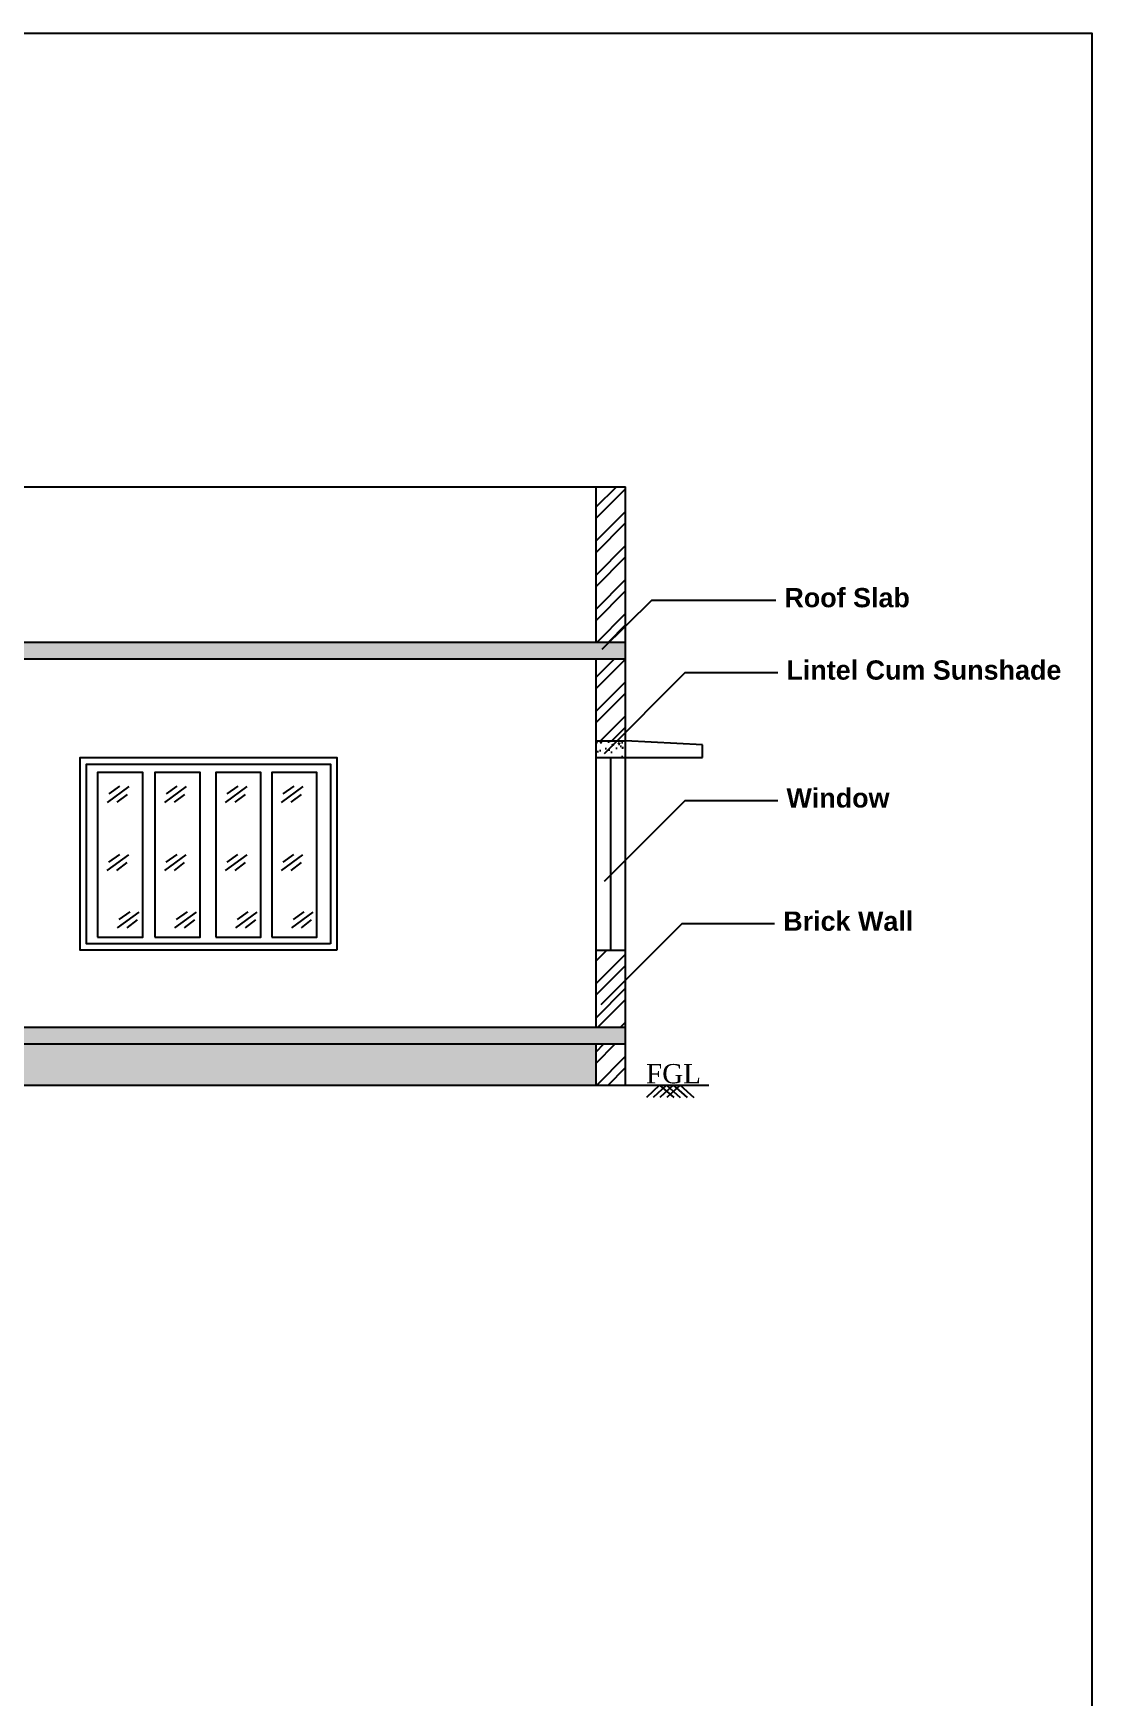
# Model space of a CAD drawing. Header units: metres. Extents: x 1422408 to 2565053, y 3723 to 80428.
# Drawn here: x 2267701.25 to 2267709.5, y 4139.12 to 4152.08 of the extents above; entities that cross this region are included whole.
import ezdxf
from ezdxf.enums import TextEntityAlignment as Align

# ---------------------------------------------------------------- set-up
doc = ezdxf.new("R2010")
doc.units = ezdxf.units.M
doc.header["$LTSCALE"] = 3.5
doc.header["$MEASUREMENT"] = 0
doc.linetypes.add('HIDDEN', pattern=[0.375, 0.25, -0.125])
doc.layers.get('0').update_dxf_attribs({"linetype": 'CONTINUOUS'})
doc.styles.add('SIKKIM-ARE', font='arialbd.ttf')
doc.styles.add('style1jaya', font='times.ttf')
pattern_1 = [(45, (2261137.3489, 1710.8441), (-0.1325825215, 0.1325825215), []), (45, (2261137.4373, 1710.8441), (-0.1325825215, 0.1325825215), [])]

msp = doc.modelspace()

# ---------------------------------------------------------------- hatches: boundary and pattern name
at = {"ltscale": 0.05}
h = msp.add_hatch(dxfattribs=at)
h.set_pattern_fill('ANSI32', color=8, scale=0.5)
h.set_pattern_definition(pattern_1)
h.paths.add_polyline_path([(2267705.86578, 4148.54762), (2267705.63578, 4148.54762), (2267705.63578, 4147.33762), (2267705.86578, 4147.33762)])
h = msp.add_hatch(dxfattribs=at)
h.set_pattern_fill('AR-CONC', color=8, scale=0.05)
h.set_pattern_definition([(50, (2261137.3489, 1713.8441), (0.358630091, -0.031376067), [0.0375, -0.4125]), (355, (2261137.3489, 1713.8441), (-0.069375667, 0.376096067), [0.03, -0.33]), (100.4514445, (2261137.3788, 1713.8415), (0.289254423, 0.344719995), [0.031870096, -0.350571056]), (46.1842, (2261137.3489, 1713.9441), (0.533620665, -0.08275964), [0.05625, -0.61875]), (96.6356355, (2261137.39337, 1713.9372), (0.467330973, 0.4870593), [0.04780517, -0.52585688]), (351.184164, (2261137.3489, 1713.9441), (0.467330973, 0.4870593), [0.045, -0.495]), (21, (2261137.3989, 1713.9191), (0.298453526, -0.201309445), [0.0375, -0.4125]), (326, (2261137.3989, 1713.9191), (0.121657666, 0.362575023), [0.03, -0.33]), (71.451445, (2261137.42377, 1713.90233), (0.420111188, 0.161265576), [0.031870095, -0.350571056]), (37.5, (2261137.3489, 1713.8441), (0.0060799277, 0.166446927), [0, -0.326, 0, -0.335, 0, -0.33125]), (7.5, (2261137.3489, 1713.8441), (0.1315347687, 0.197205856), [0, -0.191, 0, -0.3185, 0, -0.12625]), (327.5, (2261137.2374, 1713.8441), (0.266911218, -0.0112774359), [0, -0.125, 0, -0.39, 0, -0.5175]), (317.5, (2261137.1874, 1713.8441), (0.291593085, 0.050052491), [0, -0.1625, 0, -0.259, 0, -0.3675])])
h.paths.add_polyline_path([(2267705.86578, 4147.33762), (2267692.36578, 4147.33762), (2267692.36578, 4147.20762), (2267705.86578, 4147.20762)])
h = msp.add_hatch(dxfattribs=at)
h.set_pattern_fill('ANSI32', color=8, scale=0.5)
h.set_pattern_definition(pattern_1)
h.paths.add_polyline_path([(2267705.86578, 4147.20762), (2267705.63578, 4147.20762), (2267705.63578, 4146.56762), (2267705.86578, 4146.56762)])
h = msp.add_hatch(dxfattribs=at)
h.set_pattern_fill('AR-CONC', color=8, scale=0.02)
h.set_pattern_definition([(50, (2261150.6189, 1710.8441), (0.1434520365, -0.012550427), [0.015, -0.165]), (355, (2261150.6189, 1710.8441), (-0.0277502667, 0.1504384267), [0.012, -0.132]), (100.4514445, (2261150.63086, 1710.84306), (0.1157017693, 0.1378879982), [0.0127480384, -0.1402284224]), (46.1842, (2261150.6189, 1710.8841), (0.213448266, -0.033103856), [0.0225, -0.2475]), (96.6356355, (2261150.6367, 1710.88134), (0.186932389, 0.19482372), [0.0191220684, -0.210342752]), (351.184164, (2261150.6189, 1710.8841), (0.186932389, 0.19482372), [0.018, -0.198]), (21, (2261150.6389, 1710.8741), (0.1193814104, -0.0805237781), [0.015, -0.165]), (326, (2261150.6389, 1710.8741), (0.0486630664, 0.145030009), [0.012, -0.132]), (71.4514447, (2261150.64885, 1710.8674), (0.1680444753, 0.0645062306), [0.012748038, -0.1402284224]), (37.5, (2261150.618903, 1710.844103), (0.00243197106, 0.06657877077), [0, -0.1304, 0, -0.134, 0, -0.1325]), (7.5, (2261150.6189, 1710.8441), (0.0526139075, 0.0788823424), [0, -0.0764, 0, -0.1274, 0, -0.0505]), (327.5, (2261150.574303, 1710.844103), (0.10676448723, -0.00451097435), [0, -0.05, 0, -0.156, 0, -0.207]), (317.5, (2261150.5543, 1710.8441), (0.1166372339, 0.0200209965), [0, -0.065, 0, -0.1036, 0, -0.147])])
h.paths.add_polyline_path([(2267705.86578, 4146.56762), (2267705.63578, 4146.56762), (2267705.63578, 4146.43762), (2267705.86578, 4146.43762)])
h = msp.add_hatch(dxfattribs=at)
h.set_pattern_fill('ANSI32', color=8, scale=0.5)
h.set_pattern_definition(pattern_1)
h.paths.add_polyline_path([(2267705.86578, 4144.93762), (2267705.63578, 4144.93762), (2267705.63578, 4144.33762), (2267705.86578, 4144.33762)])
h = msp.add_hatch(dxfattribs=at)
h.set_pattern_fill('AR-CONC', color=8, scale=0.05)
h.set_pattern_definition([(50, (2261137.3489, 1710.8441), (0.358630091, -0.031376067), [0.0375, -0.4125]), (355, (2261137.3489, 1710.8441), (-0.069375667, 0.376096067), [0.03, -0.33]), (100.4514445, (2261137.3788, 1710.8415), (0.289254423, 0.344719995), [0.031870096, -0.350571056]), (46.1842, (2261137.3489, 1710.9441), (0.533620665, -0.08275964), [0.05625, -0.61875]), (96.6356355, (2261137.39337, 1710.9372), (0.467330973, 0.4870593), [0.04780517, -0.52585688]), (351.184164, (2261137.3489, 1710.9441), (0.467330973, 0.4870593), [0.045, -0.495]), (21, (2261137.3989, 1710.9191), (0.298453526, -0.201309445), [0.0375, -0.4125]), (326, (2261137.3989, 1710.9191), (0.121657666, 0.362575023), [0.03, -0.33]), (71.451445, (2261137.42377, 1710.90233), (0.420111188, 0.161265576), [0.031870095, -0.350571056]), (37.5, (2261137.3489, 1710.8441), (0.0060799277, 0.166446927), [0, -0.326, 0, -0.335, 0, -0.33125]), (7.5, (2261137.3489, 1710.8441), (0.1315347687, 0.197205856), [0, -0.191, 0, -0.3185, 0, -0.12625]), (327.5, (2261137.2374, 1710.8441), (0.266911218, -0.0112774359), [0, -0.125, 0, -0.39, 0, -0.5175]), (317.5, (2261137.1874, 1710.8441), (0.291593085, 0.050052491), [0, -0.1625, 0, -0.259, 0, -0.3675])])
h.paths.add_polyline_path([(2267705.86578, 4144.20762), (2267705.86578, 4144.33762), (2267692.36578, 4144.33762), (2267692.36578, 4144.20762)])
h = msp.add_hatch(dxfattribs=at)
h.set_pattern_fill('AR-SAND', color=8, scale=0.09)
h.set_pattern_definition([(37.5, (2261137.3489, 1710.8441), (-0.0056694022, 0.1734141392), [0, -0.1368, 0, -0.153, 0, -0.14625]), (7.5, (2261137.3489, 1710.8441), (0.1592799035, 0.253993146), [0, -0.0738, 0, -0.1233, 0, -0.04725]), (327.5, (2261137.2382, 1710.8441), (0.2802727676, 0.0005093148), [0, -0.045, 0, -0.162, 0, -0.2115]), (317.5, (2261137.2382, 1710.8441), (0.270551394, 0.078990801), [0, -0.0225, 0, -0.1062, 0, -0.1215])])
h.paths.add_polyline_path([(2267692.59578, 4144.20762), (2267692.59578, 4143.88762), (2267705.63578, 4143.88762), (2267705.63578, 4144.20762)])
h = msp.add_hatch(dxfattribs=at)
h.set_pattern_fill('ANSI32', color=8, scale=0.5)
h.set_pattern_definition(pattern_1)
h.paths.add_polyline_path([(2267705.86578, 4144.20762), (2267705.63578, 4144.20762), (2267705.63578, 4143.88762), (2267705.86578, 4143.88762)])

# ---------------------------------------------------------------- linework, layer by layer
for p, q in [((2267692.36578, 4148.54762, -0.00046), (2267705.86578, 4148.54762, -0.00048)), ((2267705.63578, 4147.33762, -0.00048), (2267705.63578, 4148.54762, -0.00048)), ((2267705.86578, 4143.88762, -0.00048), (2267705.86578, 4148.54762, -0.00048)), ((2267692.36578, 4147.33762, -0.00046), (2267705.86578, 4147.33762, -0.00048)), ((2267692.36578, 4147.20762, -0.00046), (2267705.86578, 4147.20762, -0.00048)), ((2267705.63578, 4144.33762, -0.00048), (2267705.63578, 4147.20762, -0.00048)), ((2267705.63578, 4146.56762, -0.00035), (2267705.86578, 4146.56762, -0.00048)), ((2267706.46578, 4146.53762, -0.0006), (2267705.86578, 4146.56762, -0.00048)), ((2267706.46578, 4146.43762, -0.0006), (2267706.46578, 4146.53762, -0.0006)), ((2267705.63578, 4146.43762, -0.00035), (2267705.86578, 4146.43762, -0.00048)), ((2267705.63578, 4146.43762, -0.00048), (2267705.86578, 4146.43762, -0.0006)), ((2267705.75078, 4144.93762, -0.00054), (2267705.75078, 4146.43762, -0.00054)), ((2267705.86578, 4146.43762, -0.0006), (2267706.46578, 4146.43762, -0.0006)), ((2267701.82824, 4146.08906, -0.00056), (2267701.99622, 4146.21161, -0.00056)), ((2267701.84112, 4146.15524, -0.00056), (2267701.9251, 4146.21529, -0.00056)), ((2267701.90365, 4146.09029, -0.00056), (2267701.98334, 4146.15156, -0.00056)), ((2267702.2754, 4146.08906, -0.00056), (2267702.44337, 4146.21161, -0.00056)), ((2267702.28827, 4146.15524, -0.00056), (2267702.37226, 4146.21529, -0.00056)), ((2267702.3508, 4146.09029, -0.00056), (2267702.4305, 4146.15156, -0.00056)), ((2267702.74892, 4146.08906, -0.00056), (2267702.91689, 4146.21161, -0.00056)), ((2267702.76179, 4146.15524, -0.00056), (2267702.84578, 4146.21529, -0.00056)), ((2267702.82432, 4146.09029, -0.00056), (2267702.90402, 4146.15156, -0.00056)), ((2267703.18517, 4146.08906, -0.00056), (2267703.35314, 4146.21161, -0.00056)), ((2267703.19804, 4146.15524, -0.00056), (2267703.28203, 4146.21529, -0.00056)), ((2267703.26057, 4146.09029, -0.00056), (2267703.34027, 4146.15156, -0.00056)), ((2267701.82687, 4145.55793, -0.00056), (2267701.99484, 4145.68048, -0.00056)), ((2267701.83974, 4145.62411, -0.00056), (2267701.92373, 4145.68416, -0.00056)), ((2267701.90227, 4145.55916, -0.00056), (2267701.98197, 4145.62043, -0.00056)), ((2267702.27403, 4145.55793, -0.00056), (2267702.442, 4145.68048, -0.00056)), ((2267702.2869, 4145.62411, -0.00056), (2267702.37089, 4145.68416, -0.00056)), ((2267702.34943, 4145.55916, -0.00056), (2267702.42913, 4145.62043, -0.00056)), ((2267702.74755, 4145.55793, -0.00056), (2267702.91552, 4145.68048, -0.00056)), ((2267702.76042, 4145.62411, -0.00056), (2267702.84441, 4145.68416, -0.00056)), ((2267702.82295, 4145.55916, -0.00056), (2267702.90265, 4145.62043, -0.00056)), ((2267703.1838, 4145.55793, -0.00056), (2267703.35177, 4145.68048, -0.00056)), ((2267703.19667, 4145.62411, -0.00056), (2267703.28066, 4145.68416, -0.00056)), ((2267703.2592, 4145.55916, -0.00056), (2267703.3389, 4145.62043, -0.00056)), ((2267701.90727, 4145.11108, -0.00056), (2267702.07525, 4145.23363, -0.00056)), ((2267701.92015, 4145.17726, -0.00056), (2267702.00413, 4145.23731, -0.00056)), ((2267702.35443, 4145.11108, -0.00056), (2267702.5224, 4145.23363, -0.00056)), ((2267702.3673, 4145.17726, -0.00056), (2267702.45129, 4145.23731, -0.00056)), ((2267702.82795, 4145.11108, -0.00056), (2267702.99592, 4145.23363, -0.00056)), ((2267702.84082, 4145.17726, -0.00056), (2267702.92481, 4145.23731, -0.00056)), ((2267703.2642, 4145.11108, -0.00056), (2267703.43217, 4145.23363, -0.00056)), ((2267703.27707, 4145.17726, -0.00056), (2267703.36106, 4145.23731, -0.00056)), ((2267701.98268, 4145.11231, -0.00056), (2267702.06237, 4145.17358, -0.00056)), ((2267702.42983, 4145.11231, -0.00056), (2267702.50953, 4145.17358, -0.00056)), ((2267702.90335, 4145.11231, -0.00056), (2267702.98305, 4145.17358, -0.00056)), ((2267703.3396, 4145.11231, -0.00056), (2267703.4193, 4145.17358, -0.00056)), ((2267705.63578, 4144.93762, -0.00048), (2267705.86578, 4144.93762, -0.0006)), ((2267692.36578, 4144.33762, -0.00046), (2267705.86578, 4144.33762, -0.00048)), ((2267692.36578, 4144.20762, -0.00046), (2267705.86578, 4144.20762, -0.00048)), ((2267705.63578, 4143.88762, -0.00048), (2267705.63578, 4144.20762, -0.00048)), ((2267692.36578, 4143.88762, -0.00046), (2267705.86578, 4143.88762, -0.00048)), ((2267705.86578, 4143.88762, -0.00048), (2267706.51313, 4143.88762, -0.00048))]:
    msp.add_line(p, q, dxfattribs=at)
for p, q in [((2267706.13071, 4143.88763, -0.00046), (2267706.0294, 4143.79082, -0.00046)), ((2267706.18377, 4143.88763, -0.00046), (2267706.07957, 4143.78988, -0.00046)), ((2267706.13071, 4143.88763, -0.00046), (2267706.24213, 4143.78988, -0.00046)), ((2267706.23682, 4143.88763, -0.00046), (2267706.13263, 4143.78988, -0.00046)), ((2267706.18377, 4143.88763, -0.00046), (2267706.29075, 4143.78988, -0.00046)), ((2267706.28988, 4143.88763, -0.00046), (2267706.18568, 4143.78988, -0.00046)), ((2267706.23682, 4143.88763, -0.00046), (2267706.34381, 4143.78988, -0.00046)), ((2267706.28988, 4143.88763, -0.00046), (2267706.39686, 4143.78988, -0.00046))]:
    msp.add_line(p, q)
at = {"color": 1, "ltscale": 0.05}
msp.add_lwpolyline([(2267674.00564, 4152.07877), (2267709.49733, 4152.07877), (2267709.49733, 4113.3849), (2267674.00564, 4113.3849)], close=True, dxfattribs=at)
for points, elevation in [([(2267705.68369, 4147.28335), (2267706.06922, 4147.66475), (2267707.03543, 4147.66475)], -0.00031), ([(2267705.69981, 4146.47078), (2267706.33, 4147.10097), (2267707.05155, 4147.10097)], -0.00054), ([(2267705.69981, 4145.47468), (2267706.33, 4146.10487), (2267707.05155, 4146.10487)], -0.00054), ([(2267705.67481, 4144.51523), (2267706.305, 4145.14542), (2267707.02655, 4145.14542)], -0.00048)]:
    msp.add_lwpolyline(points, dxfattribs=dict(elevation=elevation))
at = {"ltscale": 0.05}
for points, elevation in [([(2267703.61578, 4144.93762), (2267701.61578, 4144.93762), (2267701.61578, 4146.43762), (2267703.61578, 4146.43762)], -0.00071), ([(2267703.56578, 4144.98762), (2267701.66578, 4144.98762), (2267701.66578, 4146.38762), (2267703.56578, 4146.38762)], -0.00071), ([(2267701.75153, 4145.03969), (2267702.10278, 4145.03969), (2267702.10278, 4146.32059), (2267701.75153, 4146.32059)], -0.00056), ([(2267702.19869, 4145.03969), (2267702.54993, 4145.03969), (2267702.54993, 4146.32059), (2267702.19869, 4146.32059)], -0.00056), ([(2267702.67221, 4145.03969), (2267703.02345, 4145.03969), (2267703.02345, 4146.32059), (2267702.67221, 4146.32059)], -0.00056), ([(2267703.10846, 4145.03969), (2267703.4597, 4145.03969), (2267703.4597, 4146.32059), (2267703.10846, 4146.32059)], -0.00056)]:
    msp.add_lwpolyline(points, close=True, dxfattribs=dict(at, elevation=elevation))

# ---------------------------------------------------------------- texts
at = {"style": 'SIKKIM-ARE'}
for s, p in [('Roof Slab', (2267707.10255, 4147.60868, -0.00031)), ('Lintel Cum Sunshade', (2267707.11867, 4147.0449, -0.00054)), ('Window', (2267707.11867, 4146.0488, -0.00054)), ('Brick Wall', (2267707.09367, 4145.08935, -0.00048))]:
    msp.add_text(s, height=0.15, dxfattribs=at).set_placement(p)
at = {"linetype": 'HIDDEN', "style": 'style1jaya'}
msp.add_text(' FGL', height=0.15, dxfattribs=at).set_placement((2267706.21018, 4143.97647, -0.00046), align=Align.MIDDLE_CENTER)

doc.saveas('drawing.dxf')
